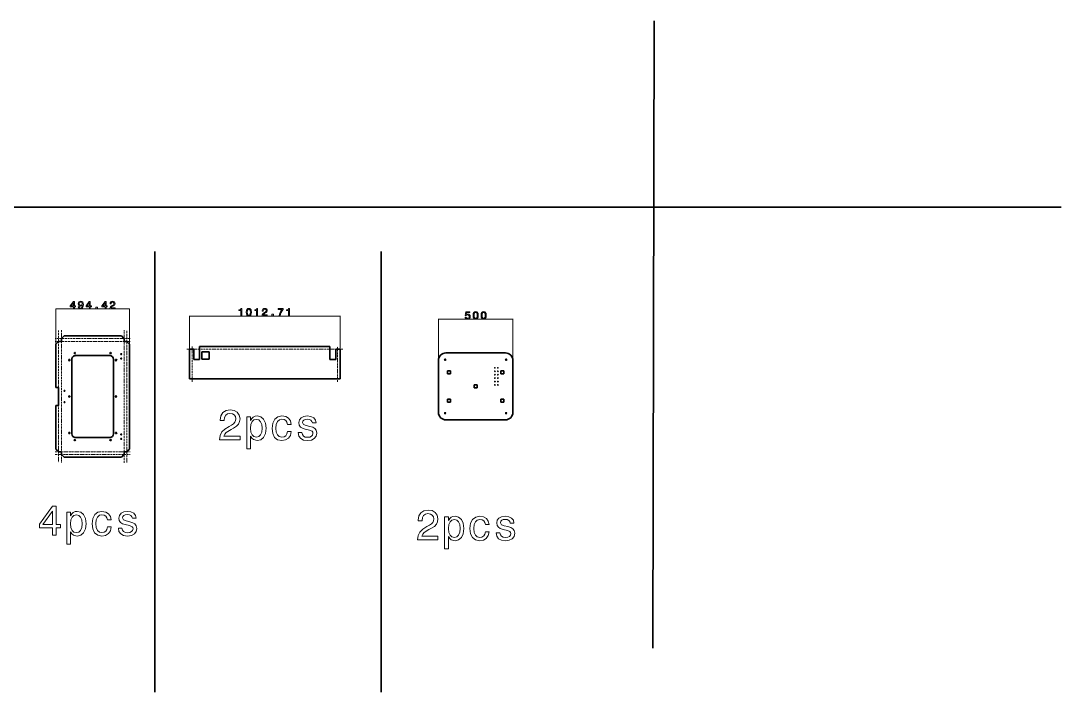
# Model space of a CAD drawing. Extents: x -845 to 13189, y -1836 to 2744.
# Drawn here: x 6195 to 13189, y -1771 to 2744 of the extents above; entities that cross this region are included whole.
import ezdxf

# ---------------------------------------------------------------- set-up
doc = ezdxf.new("R2010")
doc.units = 0
doc.linetypes.add('DASHDOT', pattern=[18.5, 12, -3, 0.5, -3])

msp = doc.modelspace()

# ---------------------------------------------------------------- linework, layer by layer
at = {"color": 7, "lineweight": 35}
for p, q in [((10453.4, 2743.9), (10443.5, -1475)), ((-845.3, 1490.2), (13188.6, 1490.2)), ((7096.5, 1191.7), (7096.5, -1770.7)), ((8617.7, 1191.7), (8617.7, -1770.7)), ((6431.2, 570.4), (6448.2, 587.4)), ((6431.2, 570.4), (6431.2, 277.4)), ((6485.9, 625.2), (6468.9, 608.2)), ((6870.9, 625.2), (6485.9, 625.2)), ((6887.9, 608.2), (6870.9, 625.2)), ((6925.6, 570.4), (6908.6, 587.4)), ((6925.6, 570.4), (6925.6, -135.6)), ((6793.4, 492.4), (6563.4, 492.4)), ((7328.3, 535), (7328.3, 336)), ((7357.2, 467.3), (7357.2, 535)), ((7397.2, 553.4), (8272.2, 553.4)), ((7397.2, 467.3), (7397.2, 534)), ((7412.2, 468), (7412.2, 518)), ((7462.2, 518), (7412.2, 518)), ((7462.2, 518), (7462.2, 468)), ((8272.2, 534), (8272.2, 467.3)), ((8312.2, 467.3), (8312.2, 535)), ((8341, 336), (8341, 535)), ((9452.6, 510.4), (9052.6, 510.4)), ((6538.4, -32.6), (6538.4, 467.4)), ((6818.4, 467.4), (6818.4, -32.6)), ((7397.2, 467.3), (7357.2, 467.3)), ((7462.2, 468), (7412.2, 468)), ((8312.2, 467.3), (8272.2, 467.3)), ((9002.6, 460.4), (9002.6, 110.4)), ((9502.6, 110.4), (9502.6, 460.4)), ((9062.6, 390.4), (9062.6, 370.4)), ((9062.6, 390.4), (9082.6, 390.4)), ((9062.6, 370.4), (9082.6, 370.4)), ((9082.6, 370.4), (9082.6, 390.4)), ((9422.6, 370.4), (9422.6, 390.4)), ((9442.6, 390.4), (9422.6, 390.4)), ((9442.6, 370.4), (9422.6, 370.4)), ((9442.6, 390.4), (9442.6, 370.4)), ((7347.7, 336), (8321.7, 336)), ((9242.6, 295.4), (9242.6, 275.4)), ((9242.6, 295.4), (9262.6, 295.4)), ((9262.6, 275.4), (9262.6, 295.4)), ((6448.2, 277.4), (6448.2, 157.4)), ((9242.6, 275.4), (9262.6, 275.4)), ((6431.2, 157.4), (6431.2, -135.6)), ((9082.6, 200.4), (9062.6, 200.4)), ((9062.6, 180.4), (9062.6, 200.4)), ((9062.6, 180.4), (9082.6, 180.4)), ((9082.6, 200.4), (9082.6, 180.4)), ((9422.6, 200.4), (9422.6, 180.4)), ((9422.6, 200.4), (9442.6, 200.4)), ((9422.6, 180.4), (9442.6, 180.4)), ((9442.6, 180.4), (9442.6, 200.4)), ((9052.6, 60.4), (9452.6, 60.4)), ((6793.4, -57.6), (6563.4, -57.6)), ((6431.2, -135.6), (6448.2, -152.6)), ((6908.6, -152.6), (6925.6, -135.6)), ((6485.9, -190.3), (6468.9, -173.3)), ((6870.9, -190.3), (6485.9, -190.3)), ((6887.9, -173.3), (6870.9, -190.3))]:
    msp.add_line(p, q, dxfattribs=at)
at = {"color": 7, "lineweight": 13}
for p, q in [((6431.2, 572.4), (6431.2, 808.2)), ((6431.2, 806.2), (6925.6, 806.2)), ((6925.6, 572.4), (6925.6, 808.2)), ((7328.3, 537), (7328.3, 759.9)), ((7328.3, 757.9), (8341, 757.9)), ((8341, 537), (8341, 759.9)), ((9002.6, 462.4), (9002.6, 739)), ((9002.6, 737), (9502.6, 737)), ((9502.6, 462.4), (9502.6, 739))]:
    msp.add_line(p, q, dxfattribs=at)
at = {"color": 7, "linetype": 'DASHDOT', "lineweight": 13}
for p, q in [((6449.4, 661.4), (6449.4, -226.6)), ((6467.7, 662.6), (6467.7, -227.8)), ((6889.1, -227.8), (6889.1, 662.6)), ((6907.4, -226.6), (6907.4, 661.4)), ((6931, 588.6), (6425.8, 588.6)), ((6929.8, 607), (6427, 607)), ((8359.7, 535.2), (7309.7, 535.2)), ((7346.5, 554.9), (7346.5, 316.1)), ((8322.9, 316.1), (8322.9, 554.9)), ((6425.8, -153.7), (6931, -153.7)), ((6427, -172.1), (6929.8, -172.1))]:
    msp.add_line(p, q, dxfattribs=at)
at = {"color": 7, "lineweight": 35, "ltscale": 0.058911}
for p, q in [((6448.2, 587.4), (6450.5, 587.4)), ((7347.7, 535), (7345.3, 535)), ((8324, 535), (8321.7, 535)), ((7347.7, 336), (7345.3, 336)), ((8324, 336), (8321.7, 336)), ((6448.2, -152.6), (6450.5, -152.6))]:
    msp.add_line(p, q, dxfattribs=at)
at = {"color": 7, "lineweight": 35, "ltscale": 0.425}
for p, q in [((6466.5, 588.4), (6449.5, 588.4)), ((6467.9, 606.8), (6467.9, 589.8)), ((6888.9, 589.8), (6888.9, 606.8)), ((6890.3, 588.4), (6907.3, 588.4)), ((7345.3, 535), (7328.3, 535)), ((7397.2, 536.4), (7397.2, 553.4)), ((8272.2, 553.4), (8272.2, 536.4)), ((8341, 535), (8324, 535)), ((7345.3, 336), (7328.3, 336)), ((8341, 336), (8324, 336)), ((6448.2, 277.4), (6431.2, 277.4)), ((6448.2, 157.4), (6431.2, 157.4)), ((6466.5, -153.6), (6449.5, -153.6)), ((6467.9, -171.9), (6467.9, -154.9)), ((6888.9, -154.9), (6888.9, -171.9)), ((6890.3, -153.6), (6907.3, -153.6))]:
    msp.add_line(p, q, dxfattribs=at)
at = {"color": 7, "lineweight": 35, "ltscale": 0.025}
for p, q in [((6449.5, 588.4), (6449.5, 587.4)), ((6450.5, 587.4), (6449.5, 587.4)), ((6468.9, 606.8), (6467.9, 606.8)), ((6468.9, 606.8), (6468.9, 605.8)), ((6888.9, 606.8), (6887.9, 606.8)), ((6887.9, 606.8), (6887.9, 605.8)), ((6907.3, 587.4), (6906.3, 587.4)), ((6907.3, 587.4), (6907.3, 588.4)), ((6450.5, -152.6), (6449.5, -152.6)), ((6449.5, -152.6), (6449.5, -153.6)), ((6467.9, -171.9), (6468.9, -171.9)), ((6468.9, -171.9), (6468.9, -170.9)), ((6887.9, -171.9), (6887.9, -170.9)), ((6887.9, -171.9), (6888.9, -171.9)), ((6907.3, -152.6), (6906.3, -152.6)), ((6907.3, -153.6), (6907.3, -152.6))]:
    msp.add_line(p, q, dxfattribs=at)
at = {"color": 7, "lineweight": 35, "ltscale": 0.058905}
for p, q in [((6468.9, 608.2), (6468.9, 605.8)), ((6887.9, 608.2), (6887.9, 605.8)), ((7397.2, 534), (7397.2, 536.4)), ((8272.2, 534), (8272.2, 536.4)), ((6468.9, -173.3), (6468.9, -170.9)), ((6887.9, -173.3), (6887.9, -170.9))]:
    msp.add_line(p, q, dxfattribs=at)
at = {"color": 7, "lineweight": 35, "ltscale": 0.058899}
for p, q in [((6908.6, 587.4), (6906.3, 587.4)), ((6908.6, -152.6), (6906.3, -152.6))]:
    msp.add_line(p, q, dxfattribs=at)
at = {"color": 7, "lineweight": 35, "ltscale": 0.2375}
for p, q in [((7357.2, 535), (7347.7, 535)), ((8321.7, 535), (8312.2, 535))]:
    msp.add_line(p, q, dxfattribs=at)
at = {"color": 7, "lineweight": 13}
for points in [[(6548.9, 808.2), (6555.4, 808.2), (6555.4, 820.5), (6562.6, 820.5), (6562.6, 826.3), (6555.4, 826.3), (6555.4, 857.1), (6548.9, 857.1), (6527, 826.9), (6527, 820.5), (6548.9, 820.5)], [(6533, 826.3), (6548.9, 848.7), (6548.9, 826.3)], [(6581.1, 820.5), (6582.1, 814.9), (6585.2, 810.5), (6590.1, 807.7), (6596.6, 806.7), (6600.9, 807.2), (6604.7, 808.5), (6607.9, 810.8), (6610.7, 813.9), (6612.8, 817.9), (6614.4, 822.8), (6615.3, 828.4), (6615.7, 834.9), (6614.5, 845), (6611, 852.5), (6605.3, 856.9), (6597.6, 858.5), (6590.6, 857.2), (6585.2, 853.8), (6581.8, 848.4), (6580.6, 841.7), (6581.8, 834.8), (6585.2, 829.6), (6590.2, 826.2), (6596.6, 825.2), (6603.4, 826.5), (6608.5, 830.7), (6607.4, 822.7), (6605, 817), (6601.5, 813.6), (6596.7, 812.6), (6592.9, 813.1), (6590.2, 814.6), (6588.4, 817.2), (6587.7, 820.5)], [(6587.6, 841.8), (6588.3, 846.3), (6590.3, 849.8), (6593.5, 852), (6597.6, 852.8), (6601.9, 852), (6605.1, 849.8), (6607.1, 846.3), (6607.9, 841.9), (6607.1, 837.3), (6605.1, 834), (6601.8, 831.9), (6597.4, 831.1), (6593.4, 831.9), (6590.3, 834), (6588.3, 837.3)], [(6655.7, 808.2), (6662.2, 808.2), (6662.2, 820.5), (6669.3, 820.5), (6669.3, 826.3), (6662.2, 826.3), (6662.2, 857.1), (6655.6, 857.1), (6633.7, 826.9), (6633.7, 820.5), (6655.7, 820.5)], [(6639.8, 826.3), (6655.7, 848.7), (6655.7, 826.3)], [(6762.4, 808.2), (6768.9, 808.2), (6768.9, 820.5), (6776, 820.5), (6776, 826.3), (6768.9, 826.3), (6768.9, 857.1), (6762.4, 857.1), (6740.4, 826.9), (6740.4, 820.5), (6762.4, 820.5)], [(6746.5, 826.3), (6762.4, 848.7), (6762.4, 826.3)], [(6794.3, 808.2), (6828.6, 808.2), (6828.6, 814.4), (6801.5, 814.4), (6803, 817.7), (6805.6, 820.5), (6813.6, 825.7), (6817.8, 827.8), (6822.6, 830.9), (6826, 834.5), (6827.9, 838.8), (6828.6, 843.6), (6827.4, 849.7), (6824, 854.4), (6818.8, 857.4), (6812.1, 858.5), (6805.2, 857.3), (6799.9, 853.9), (6796.6, 848.5), (6795.4, 841.4), (6795.4, 840.4), (6802, 840.4), (6802, 840.9), (6802.6, 845.8), (6804.6, 849.4), (6807.7, 851.7), (6811.8, 852.5), (6815.9, 851.8), (6819, 850), (6821.1, 847.2), (6821.8, 843.7), (6821.3, 840.4), (6819.9, 837.6), (6817.6, 835.1), (6814.4, 832.9), (6810.2, 830.6), (6803.1, 826.2), (6798.1, 821.4), (6795.2, 815.7), (6794.3, 808.4)], [(6700.1, 808.2), (6710.1, 808.2), (6710.1, 818.9), (6700.1, 818.9)], [(7673.3, 759.9), (7679.8, 759.9), (7679.8, 810.3), (7674.9, 810.3), (7673.6, 805.9), (7671, 802.9), (7667.1, 801.2), (7661.6, 800.6), (7661.6, 795.5), (7673.3, 795.5)], [(7710.6, 784.3), (7711.7, 773), (7715, 765), (7720.5, 760.1), (7727.9, 758.5), (7735.4, 760.1), (7740.8, 765), (7744.1, 773), (7745.2, 784.3), (7744.1, 795.6), (7742.7, 800.1), (7740.8, 803.7), (7735.4, 808.6), (7727.9, 810.3), (7720.5, 808.6), (7715, 803.7), (7711.7, 795.6)], [(7717.5, 784.3), (7718.1, 793.1), (7719.9, 799.3), (7723.1, 803), (7727.9, 804.3), (7732.7, 803), (7735.9, 799.3), (7737.7, 793.1), (7738.3, 784.3), (7737.7, 775.6), (7735.9, 769.3), (7732.7, 765.6), (7727.9, 764.4), (7723.1, 765.6), (7719.9, 769.3), (7718.1, 775.6)], [(7780, 759.9), (7786.6, 759.9), (7786.6, 810.3), (7781.7, 810.3), (7780.4, 805.9), (7777.8, 802.9), (7773.8, 801.2), (7768.3, 800.6), (7768.3, 795.5), (7780, 795.5)], [(7817.1, 759.9), (7851.5, 759.9), (7851.5, 766.1), (7824.3, 766.1), (7825.8, 769.5), (7828.4, 772.3), (7836.4, 777.4), (7840.7, 779.6), (7845.4, 782.7), (7848.8, 786.3), (7850.8, 790.5), (7851.5, 795.4), (7850.2, 801.4), (7846.9, 806.2), (7841.7, 809.2), (7835, 810.3), (7828.1, 809.1), (7822.8, 805.7), (7819.4, 800.3), (7818.3, 793.1), (7818.3, 792.1), (7824.8, 792.1), (7824.8, 792.7), (7825.5, 797.6), (7827.4, 801.2), (7830.5, 803.5), (7834.6, 804.3), (7838.8, 803.6), (7841.9, 801.8), (7843.9, 799), (7844.6, 795.4), (7844.1, 792.1), (7842.8, 789.3), (7840.5, 786.9), (7837.3, 784.7), (7833, 782.4), (7826, 777.9), (7821, 773.2), (7818, 767.4), (7817.1, 760.1)], [(7883.1, 759.9), (7893, 759.9), (7893, 770.7), (7883.1, 770.7)], [(7931.4, 759.9), (7938.7, 759.9), (7941.1, 771.8), (7945.2, 782.9), (7951.2, 793.2), (7958.9, 802.9), (7958.9, 808.8), (7924.6, 808.8), (7924.6, 802.3), (7951.9, 802.3), (7944, 792.6), (7938, 782.4), (7933.9, 771.6)], [(7993.5, 759.9), (8000.1, 759.9), (8000.1, 810.3), (7995.2, 810.3), (7993.9, 805.9), (7991.3, 802.9), (7987.3, 801.2), (7981.8, 800.6), (7981.8, 795.5), (7993.5, 795.5)], [(9181.4, 752), (9183, 746.1), (9186.5, 741.5), (9191.7, 738.6), (9198.3, 737.6), (9205.6, 738.9), (9211.3, 742.4), (9214.9, 748), (9216.2, 755.2), (9215, 761.9), (9211.6, 767.2), (9206.2, 770.6), (9199.2, 771.8), (9193.8, 770.9), (9189.6, 768.5), (9191.6, 782), (9213.5, 782), (9213.5, 787.9), (9186.8, 787.9), (9182.8, 761.4), (9188.6, 761.4), (9192.8, 764.8), (9198.1, 766), (9202.7, 765.2), (9206.2, 762.9), (9208.5, 759.4), (9209.3, 754.8), (9208.5, 750.3), (9206.2, 746.8), (9202.6, 744.5), (9198.1, 743.8), (9194.3, 744.3), (9191.3, 745.9), (9189.2, 748.5), (9188.1, 752)], [(9235.2, 763.4), (9236.3, 752.1), (9239.7, 744), (9245.1, 739.1), (9252.6, 737.6), (9260, 739.1), (9265.4, 744), (9268.8, 752.1), (9269.9, 763.4), (9268.8, 774.7), (9267.4, 779.1), (9265.4, 782.8), (9260, 787.7), (9252.6, 789.4), (9245.1, 787.7), (9239.7, 782.7), (9236.3, 774.7)], [(9242.2, 763.4), (9242.7, 772.1), (9244.5, 778.4), (9247.8, 782.1), (9252.6, 783.4), (9257.4, 782.1), (9260.6, 778.4), (9262.4, 772.1), (9263, 763.4), (9262.4, 754.6), (9260.6, 748.4), (9257.4, 744.7), (9252.6, 743.5), (9247.8, 744.7), (9244.5, 748.4), (9242.7, 754.6)], [(9288.6, 763.4), (9289.7, 752.1), (9293.1, 744), (9298.5, 739.1), (9306, 737.6), (9313.4, 739.1), (9318.8, 744), (9322.1, 752.1), (9323.3, 763.4), (9322.1, 774.7), (9320.8, 779.1), (9318.8, 782.8), (9313.4, 787.7), (9306, 789.4), (9298.5, 787.7), (9293.1, 782.7), (9289.7, 774.7)], [(9295.5, 763.4), (9296.1, 772.1), (9297.9, 778.4), (9301.2, 782.1), (9306, 783.4), (9310.7, 782.1), (9314, 778.4), (9315.8, 772.1), (9316.4, 763.4), (9315.8, 754.6), (9314, 748.4), (9310.7, 744.7), (9306, 743.5), (9301.2, 744.7), (9297.9, 748.4), (9296.1, 754.6)], [(7531.1, -73.5), (7668.6, -73.5), (7668.6, -48.7), (7559.9, -48.7), (7566, -35.1), (7576.4, -23.9), (7608.3, -3.4), (7625.3, 5.2), (7644.4, 17.6), (7657.9, 32), (7665.7, 49), (7668.6, 68.3), (7663.7, 92.5), (7650.1, 111.5), (7629.4, 123.6), (7602.6, 128), (7574.9, 123.1), (7553.9, 109.5), (7540.3, 87.9), (7535.7, 59.4), (7535.7, 55.3), (7561.9, 55.3), (7561.9, 57.6), (7564.5, 77.2), (7572.3, 91.7), (7584.7, 100.9), (7601.1, 104), (7617.9, 101.2), (7630.2, 94), (7638.3, 82.7), (7641.2, 68.6), (7639.2, 55.3), (7633.7, 44.1), (7624.5, 34.3), (7611.8, 25.7), (7594.8, 16.4), (7566.6, -1.4), (7546.7, -20.4), (7534.9, -43.5), (7531.1, -72.6)], [(7739.2, 57.4), (7739.2, 81.3), (7713.8, 81.3), (7713.8, -133.4), (7739.2, -133.4), (7739.2, -49.8), (7748.1, -63.4), (7758.2, -72.3), (7783.6, -79), (7807.8, -73.5), (7826.8, -57), (7839.2, -31.1), (7843.8, 4), (7839.2, 38.9), (7826.8, 64.9), (7807.8, 81), (7783.6, 86.8), (7769.7, 85), (7757.9, 79.6), (7747.8, 70.3)], [(7987.3, 30), (8012.4, 30), (8007.2, 53), (7994.8, 71.2), (7975.5, 82.4), (7950.4, 86.8), (7922.8, 81), (7901.7, 64.9), (7888.5, 38.6), (7883.9, 3.5), (7888.2, -31.4), (7901.1, -57.3), (7921.6, -73.5), (7949.6, -79), (7974.3, -74.6), (7993.6, -62.5), (8006.9, -43.5), (8012.7, -18.1), (7988.5, -18.1), (7984.1, -34.3), (7976.1, -46.4), (7964.5, -53.9), (7950.4, -56.2), (7932.8, -52.4), (7920.2, -40.9), (7912.4, -22.2), (7909.8, 4.3), (7912.4, 30.3), (7920.5, 49), (7933.4, 60.5), (7950.4, 64.6), (7965.4, 62), (7976.6, 55.3), (7984.1, 44.4)], [(8138, 16.7), (8113.5, 22.5), (8095.4, 29.1), (8089.3, 42.7), (8091.1, 52.2), (8097.1, 59.1), (8106.9, 63.4), (8121, 65.1), (8134.6, 63.4), (8145.2, 58.2), (8152.2, 50.4), (8155, 40.1), (8179.8, 40.1), (8179.8, 40.6), (8175.5, 59.4), (8163.7, 74.1), (8145.2, 83.3), (8121, 86.8), (8096.5, 83.3), (8078.7, 73.8), (8067.4, 59.7), (8064, 41.8), (8066.6, 24.5), (8074.6, 12.4), (8087.9, 3.8), (8107.2, -2.3), (8135.4, -9.2), (8152.7, -16.4), (8157.3, -22.2), (8159.1, -30.8), (8156.5, -41.5), (8149.6, -49.6), (8138.3, -54.7), (8123.3, -56.5), (8107.5, -54.7), (8096, -48.7), (8088.2, -38.9), (8085, -25.3), (8060.5, -25.3), (8064.5, -48.4), (8076.4, -65.1), (8095.1, -75.2), (8121, -79), (8148.1, -75.2), (8168, -65.1), (8180.1, -49), (8184.4, -27.9), (8181.3, -9.8), (8172.3, 2.6), (8157.6, 10.7)], [(7779.2, -56.2), (7762.2, -52.4), (7749.8, -40.9), (7742.1, -22.2), (7739.5, 4), (7742.1, 30), (7749.8, 48.7), (7762.2, 60), (7779.2, 64), (7794.8, 60), (7807.2, 48.4), (7815, 29.7), (7817.9, 4), (7815, -21.9), (7807.2, -40.9), (7794.8, -52.4)], [(6407.5, -715.1), (6433.4, -715.1), (6433.4, -665.5), (6462, -665.5), (6462, -642.5), (6433.4, -642.5), (6433.4, -519.4), (6407.2, -519.4), (6319.6, -640.1), (6319.6, -665.5), (6407.5, -665.5)], [(6343.8, -642.5), (6407.5, -552.8), (6407.5, -642.5)], [(6529.4, -584.2), (6529.4, -560.3), (6504, -560.3), (6504, -775), (6529.4, -775), (6529.4, -691.4), (6538.3, -705), (6548.4, -713.9), (6573.8, -720.5), (6598, -715.1), (6617, -698.6), (6629.4, -672.7), (6634, -637.6), (6629.4, -602.7), (6617, -576.7), (6598, -560.6), (6573.8, -554.8), (6559.9, -556.6), (6548.1, -562), (6538, -571.3)], [(6777.5, -611.6), (6802.6, -611.6), (6797.4, -588.6), (6785, -570.4), (6765.7, -559.2), (6740.6, -554.8), (6713, -560.6), (6691.9, -576.7), (6678.7, -603), (6674.1, -638.1), (6678.4, -673), (6691.4, -698.9), (6711.8, -715.1), (6739.8, -720.5), (6764.6, -716.2), (6783.9, -704.1), (6797.1, -685.1), (6802.9, -659.7), (6778.7, -659.7), (6774.4, -675.9), (6766.3, -688), (6754.8, -695.5), (6740.6, -697.8), (6723.1, -694), (6710.4, -682.5), (6702.6, -663.8), (6700, -637.3), (6702.6, -611.3), (6710.7, -592.6), (6723.6, -581.1), (6740.6, -577), (6755.6, -579.6), (6766.9, -586.3), (6774.4, -597.2)], [(6928.2, -624.9), (6903.7, -619.1), (6885.6, -612.5), (6879.5, -598.9), (6881.3, -589.4), (6887.3, -582.5), (6897.1, -578.2), (6911.2, -576.5), (6924.8, -578.2), (6935.4, -583.4), (6942.4, -591.2), (6945.2, -601.5), (6970, -601.5), (6970, -601), (6965.7, -582.2), (6953.9, -567.5), (6935.4, -558.3), (6911.2, -554.8), (6886.7, -558.3), (6868.9, -567.8), (6857.6, -581.9), (6854.2, -599.8), (6856.8, -617.1), (6864.8, -629.2), (6878.1, -637.8), (6897.4, -643.9), (6925.7, -650.8), (6942.9, -658), (6947.6, -663.8), (6949.3, -672.4), (6946.7, -683.1), (6939.8, -691.2), (6928.5, -696.3), (6913.5, -698.1), (6897.7, -696.3), (6886.2, -690.3), (6878.4, -680.5), (6875.2, -666.9), (6850.7, -666.9), (6854.8, -690), (6866.6, -706.7), (6885.3, -716.8), (6911.2, -720.5), (6938.3, -716.8), (6958.2, -706.7), (6970.3, -690.6), (6974.6, -669.5), (6971.5, -651.4), (6962.5, -639), (6947.8, -630.9)], [(8861.5, -747.1), (8999, -747.1), (8999, -722.4), (8890.4, -722.4), (8896.4, -708.8), (8906.8, -697.6), (8938.8, -677.1), (8955.8, -668.5), (8974.8, -656.1), (8988.3, -641.7), (8996.1, -624.7), (8999, -605.4), (8994.1, -581.1), (8980.6, -562.1), (8959.8, -550), (8933, -545.7), (8905.3, -550.6), (8884.3, -564.1), (8870.8, -585.8), (8866.1, -614.3), (8866.1, -618.3), (8892.4, -618.3), (8892.4, -616), (8895, -596.4), (8902.7, -582), (8915.1, -572.8), (8931.6, -569.6), (8948.3, -572.5), (8960.7, -579.7), (8968.7, -590.9), (8971.6, -605.1), (8969.6, -618.3), (8964.1, -629.6), (8954.9, -639.4), (8942.2, -648), (8925.2, -657.2), (8897, -675.1), (8877.1, -694.1), (8865.3, -717.2), (8861.5, -746.3)], [(6569.5, -697.8), (6552.5, -694), (6540.1, -682.5), (6532.3, -663.8), (6529.7, -637.6), (6532.3, -611.6), (6540.1, -592.9), (6552.5, -581.6), (6569.5, -577.6), (6585, -581.6), (6597.4, -593.2), (6605.2, -611.9), (6608.1, -637.6), (6605.2, -663.5), (6597.4, -682.5), (6585, -694)], [(9069.6, -616.3), (9069.6, -592.4), (9044.2, -592.4), (9044.2, -807.1), (9069.6, -807.1), (9069.6, -723.5), (9078.5, -737.1), (9088.6, -746), (9114, -752.6), (9138.2, -747.1), (9157.2, -730.7), (9169.6, -704.8), (9174.2, -669.6), (9169.6, -634.8), (9157.2, -608.8), (9138.2, -592.7), (9114, -586.9), (9100.2, -588.6), (9088.3, -594.1), (9078.3, -603.3)], [(9109.7, -729.9), (9092.7, -726.1), (9080.3, -714.6), (9072.5, -695.8), (9069.9, -669.6), (9072.5, -643.7), (9080.3, -625), (9092.7, -613.7), (9109.7, -609.7), (9125.2, -613.7), (9137.6, -625.2), (9145.4, -644), (9148.3, -669.6), (9145.4, -695.6), (9137.6, -714.6), (9125.2, -726.1)], [(9317.7, -643.7), (9342.8, -643.7), (9337.6, -620.6), (9325.2, -602.5), (9305.9, -591.2), (9280.8, -586.9), (9253.2, -592.7), (9232.1, -608.8), (9218.9, -635), (9214.3, -670.2), (9218.6, -705.1), (9231.6, -731), (9252, -747.1), (9280, -752.6), (9304.8, -748.3), (9324.1, -736.2), (9337.3, -717.2), (9343.1, -691.8), (9318.9, -691.8), (9314.6, -708), (9306.5, -720.1), (9295, -727.5), (9280.8, -729.9), (9263.3, -726.1), (9250.6, -714.6), (9242.8, -695.8), (9240.2, -669.3), (9242.8, -643.4), (9250.9, -624.7), (9263.8, -613.1), (9280.8, -609.1), (9295.8, -611.7), (9307.1, -618.3), (9314.6, -629.3)], [(9468.5, -656.9), (9444, -651.2), (9425.8, -644.6), (9419.8, -631), (9421.5, -621.5), (9427.5, -614.6), (9437.3, -610.3), (9451.5, -608.5), (9465, -610.3), (9475.7, -615.4), (9482.6, -623.2), (9485.5, -633.6), (9510.2, -633.6), (9510.2, -633), (9505.9, -614.3), (9494.1, -599.6), (9475.7, -590.4), (9451.5, -586.9), (9427, -590.4), (9409.1, -599.9), (9397.8, -614), (9394.4, -631.9), (9397, -649.2), (9405.1, -661.3), (9418.3, -669.9), (9437.6, -676), (9465.9, -682.9), (9483.2, -690.1), (9487.8, -695.8), (9489.5, -704.5), (9486.9, -715.2), (9480, -723.2), (9468.7, -728.4), (9453.8, -730.1), (9437.9, -728.4), (9426.4, -722.4), (9418.6, -712.6), (9415.4, -699), (9390.9, -699), (9395, -722.1), (9406.8, -738.8), (9425.5, -748.9), (9451.5, -752.6), (9478.5, -748.9), (9498.4, -738.8), (9510.5, -722.6), (9514.9, -701.6), (9511.7, -683.5), (9502.7, -671.1), (9488.1, -663)]]:
    msp.add_lwpolyline(points, close=True, dxfattribs=at)
for points in [[(6433.1, 806.7), (6431.2, 806.2), (6433.1, 805.6)], [(6923.7, 805.6), (6925.6, 806.2), (6923.7, 806.7)], [(7330.3, 758.4), (7328.3, 757.9), (7330.3, 757.4)], [(8339.1, 757.4), (8341, 757.9), (8339.1, 758.4)], [(9004.5, 737.5), (9002.6, 737), (9004.5, 736.5)], [(9500.7, 736.5), (9502.6, 737), (9500.7, 737.5)]]:
    msp.add_lwpolyline(points, dxfattribs=at)
at = {"color": 7, "lineweight": 35}
for points in [[(6468.9, 587.4), (6468.7, 587.6), (6468.5, 587.7), (6468.3, 587.8), (6468.2, 587.9), (6468.1, 588), (6467.9, 588.1), (6467.8, 588.1), (6467.8, 588.1), (6467.6, 588.2), (6467.5, 588.2), (6467.4, 588.3), (6467.2, 588.3), (6467.1, 588.4), (6467, 588.4), (6467, 588.4), (6466.9, 588.4), (6466.8, 588.4), (6466.7, 588.4), (6466.5, 588.4)], [(6468.9, 587.4), (6468.8, 587.7), (6468.6, 587.9), (6468.5, 588), (6468.4, 588.2), (6468.4, 588.3), (6468.3, 588.4), (6468.2, 588.6), (6468.2, 588.7), (6468.1, 588.8), (6468, 589), (6468, 589.1), (6468, 589.2), (6468, 589.3), (6467.9, 589.4), (6467.9, 589.5), (6467.9, 589.6), (6467.9, 589.7), (6467.9, 589.8)], [(6887.9, 587.4), (6888, 587.7), (6888.2, 587.9), (6888.3, 588), (6888.4, 588.2), (6888.4, 588.3), (6888.5, 588.4), (6888.6, 588.6), (6888.6, 588.7), (6888.7, 588.8), (6888.8, 589), (6888.8, 589.1), (6888.8, 589.2), (6888.8, 589.3), (6888.9, 589.4), (6888.9, 589.5), (6888.9, 589.6), (6888.9, 589.7), (6888.9, 589.8)], [(6887.9, 587.4), (6888.1, 587.6), (6888.3, 587.7), (6888.5, 587.8), (6888.6, 587.9), (6888.7, 588), (6888.9, 588.1), (6889, 588.1), (6889.1, 588.1), (6889.2, 588.2), (6889.3, 588.2), (6889.4, 588.3), (6889.6, 588.3), (6889.7, 588.4), (6889.8, 588.4), (6889.8, 588.4), (6889.9, 588.4), (6890, 588.4), (6890.2, 588.4), (6890.3, 588.4)], [(6468.9, -152.6), (6468.7, -152.7), (6468.5, -152.8), (6468.3, -152.9), (6468.2, -153), (6468.1, -153.1), (6467.9, -153.2), (6467.8, -153.2), (6467.6, -153.3), (6467.5, -153.4), (6467.4, -153.4), (6467.2, -153.5), (6467.1, -153.5), (6467.1, -153.5), (6467, -153.5), (6466.9, -153.5), (6466.8, -153.5), (6466.7, -153.5), (6466.5, -153.6)], [(6468.9, -152.6), (6468.8, -152.8), (6468.6, -153), (6468.5, -153.1), (6468.4, -153.3), (6468.4, -153.4), (6468.3, -153.5), (6468.3, -153.6), (6468.2, -153.7), (6468.2, -153.8), (6468.1, -153.9), (6468.1, -154.1), (6468, -154.2), (6468, -154.3), (6468, -154.4), (6467.9, -154.5), (6467.9, -154.6), (6467.9, -154.7), (6467.9, -154.8), (6467.9, -154.9)], [(6887.9, -152.6), (6888.1, -152.7), (6888.3, -152.8), (6888.5, -152.9), (6888.6, -153), (6888.7, -153.1), (6888.9, -153.2), (6889, -153.2), (6889.2, -153.3), (6889.3, -153.4), (6889.4, -153.4), (6889.6, -153.5), (6889.7, -153.5), (6889.7, -153.5), (6889.8, -153.5), (6889.9, -153.5), (6890, -153.5), (6890.1, -153.5), (6890.3, -153.6)], [(6887.9, -152.6), (6888, -152.8), (6888.2, -153), (6888.3, -153.1), (6888.4, -153.3), (6888.4, -153.4), (6888.5, -153.5), (6888.6, -153.6), (6888.6, -153.7), (6888.7, -153.8), (6888.7, -153.9), (6888.7, -154.1), (6888.8, -154.2), (6888.8, -154.3), (6888.8, -154.4), (6888.9, -154.5), (6888.9, -154.6), (6888.9, -154.7), (6888.9, -154.8), (6888.9, -154.9)]]:
    msp.add_lwpolyline(points, dxfattribs=at)
for centre, radius in [((6558.4, 509.4), 4.25), ((6798.4, 509.4), 4.25), ((6870.4, 502.4), 3.25), ((6521.4, 462.4), 4.25), ((6835.4, 462.4), 4.25), ((6870.4, 472.4), 3.25), ((9047.6, 465.4), 4.25), ((9457.6, 465.4), 4.25), ((9381.6, 410.4), 1.5), ((9381.6, 387.4), 1.5), ((9381.6, 364.4), 1.5), ((9402.6, 410.4), 1.5), ((9402.6, 387.4), 1.5), ((9402.6, 364.4), 1.5), ((9381.6, 341.4), 1.5), ((9381.6, 318.4), 1.5), ((9381.6, 295.4), 1.5), ((9402.6, 341.4), 1.5), ((9402.6, 318.4), 1.5), ((9402.6, 295.4), 1.5), ((6488.9, 255.4), 2.75), ((6521.4, 217.4), 4.25), ((6835.4, 217.4), 4.25), ((6488.9, 179.4), 2.75), ((9047.6, 105.4), 4.25), ((9457.6, 105.4), 4.25), ((6521.4, -27.6), 4.25), ((6835.4, -27.6), 4.25), ((6870.4, -37.6), 3.25), ((6870.4, -67.6), 3.25), ((6558.4, -74.6), 4.25), ((6798.4, -74.6), 4.25)]:
    msp.add_circle(centre, radius, dxfattribs=at)
for centre, radius, start, end in [((6563.4, 467.4), 25, 90, 180.00001), ((6793.4, 467.4), 25, 0, 90), ((9052.6, 460.4), 50, 90, 180.00001), ((9452.6, 460.4), 50, 0, 90), ((9052.6, 110.4), 50, 180.00001, 270), ((9452.6, 110.4), 50, 270, 360), ((6563.4, -32.6), 25, 180.00001, 270), ((6793.4, -32.6), 25, 270, 360)]:
    msp.add_arc(centre, radius, start, end, dxfattribs=at)

doc.saveas('drawing.dxf')
